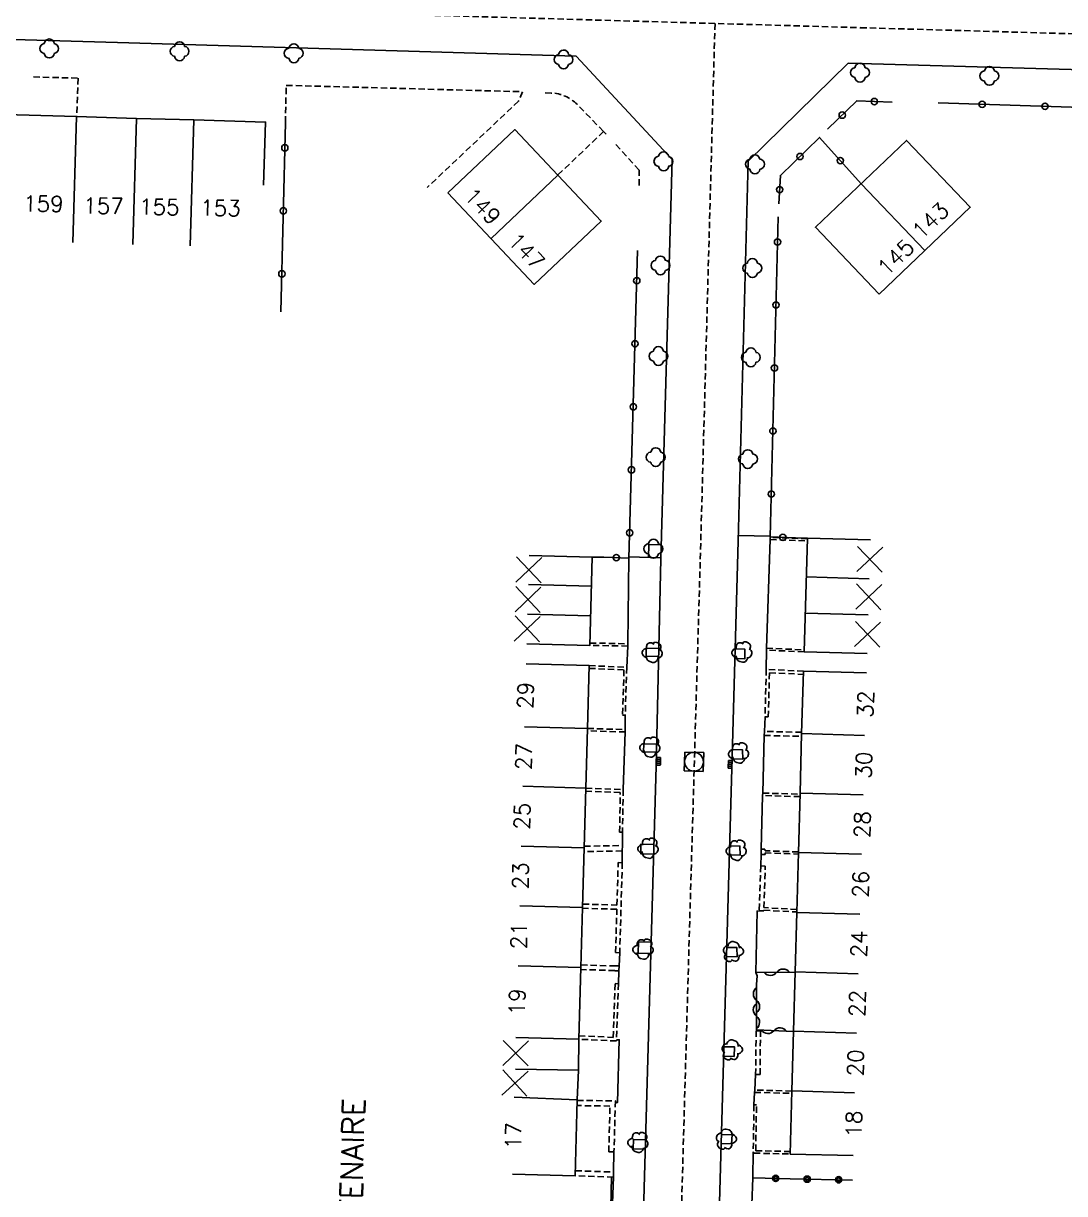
# Model space of a CAD drawing. Header units: millimetres. Extents: x 107999 to 109001, y 146999 to 148001.
# Drawn here: x 108299.9 to 108382.6, y 147291.7 to 147384.5 of the extents above; entities that cross this region are included whole.
import ezdxf
from ezdxf.enums import TextEntityAlignment as Align

# ---------------------------------------------------------------- set-up
doc = ezdxf.new("R2010")
doc.units = ezdxf.units.MM
doc.linetypes.add('DASHED', pattern=[0.75, 0.5, -0.25])
doc.layers.get('0').update_dxf_attribs({"linetype": 'CONTINUOUS'})
for name, color, linetype in [('W0001', 6, 'DASHED'), ('W0008', 7, 'CONTINUOUS'), ('W0100', 7, 'CONTINUOUS'), ('W0112', 1, 'DASHED'), ('W0300', 7, 'CONTINUOUS'), ('W0310', 3, 'CONTINUOUS'), ('W0322', 7, 'CONTINUOUS'), ('W0334', 7, 'CONTINUOUS'), ('W0400', 7, 'CONTINUOUS'), ('W0420', 7, 'CONTINUOUS'), ('W0989', 7, 'CONTINUOUS'), ('W0991', 7, 'CONTINUOUS'), ('W1102', 7, 'CONTINUOUS')]:
    doc.layers.add(name, color=color, linetype=linetype)
doc.styles.get("Standard").update_dxf_attribs({"font": 'romans.shx', "width": 0.85})

# ---------------------------------------------------------------- blocks, each defined once
blk = doc.blocks.new('t310o')
at = {"color": 0, "linetype": 'Continuous'}
for centre, start, end in [((-0.5, 0.375), 216.8699, 323.1304), ((0.5, -0.375), 36.8699, 143.1303)]:
    blk.add_arc(centre, 0.625, start, end, dxfattribs=at)
blk = doc.blocks.new('t322o')
at = {"color": 0, "linetype": 'Continuous'}
for radius in [0.25, 0.15]:
    blk.add_circle((0, 0), radius, dxfattribs=at)
blk = doc.blocks.new('t991o')
at = {"color": 0, "linetype": 'Continuous'}
for p, q in [((-1, 1), (1, -1)), ((-1, -1), (1, 1))]:
    blk.add_line(p, q, dxfattribs=at)
blk = doc.blocks.new('T400')
for p, q in [((-0.15, 0.3), (0.15, 0.3)), ((-0.15, -0.25), (-0.15, 0.3)), ((-0.15, 0.15), (0.15, 0.15)), ((-0.15, 0), (0.15, 0)), ((0.15, 0.3), (0.15, -0.25)), ((-0.15, -0.15), (0.15, -0.15)), ((-0.15, -0.25), (-0.15, -0.3)), ((-0.15, -0.3), (0.15, -0.3)), ((0.15, -0.3), (0.15, -0.25))]:
    blk.add_line(p, q)
blk = doc.blocks.new('T300')
for p, q in [((-0.8, 0.514), (-0.857, 0.343)), ((-0.857, 0.343), (-0.857, 0.171)), ((-0.857, 0.171), (-0.743, 0.057)), ((-0.686, 0.629), (-0.8, 0.514)), ((-0.8, -0.057), (-0.743, 0.057)), ((-0.743, 0.057), (-0.686, 0.114)), ((-0.571, 0.686), (-0.686, 0.629)), ((-0.457, 0.686), (-0.571, 0.686)), ((-0.286, 0.629), (-0.457, 0.686)), ((-0.286, 0.629), (-0.171, 0.743)), ((-0.229, 0.571), (-0.286, 0.629)), ((-0.171, 0.743), (-0.057, 0.8)), ((-0.057, 0.8), (0.057, 0.8)), ((0.057, 0.8), (0.229, 0.743)), ((0.229, 0.743), (0.343, 0.629)), ((0.343, 0.629), (0.4, 0.514)), ((0.457, 0.457), (0.343, 0.457)), ((0.4, 0.514), (0.4, 0.457)), ((0.571, 0.4), (0.457, 0.457)), ((0.571, 0.4), (0.686, 0.286)), ((0.686, 0.286), (0.743, 0.171)), ((0.743, 0.057), (0.686, -0.171)), ((0.743, 0.171), (0.743, 0.057)), ((-0.8, -0.171), (-0.8, -0.057)), ((-0.8, -0.229), (-0.8, -0.171)), ((-0.743, -0.343), (-0.8, -0.229)), ((-0.686, -0.4), (-0.743, -0.343)), ((-0.514, -0.457), (-0.686, -0.4)), ((-0.4, -0.457), (-0.514, -0.457)), ((-0.4, -0.457), (-0.343, -0.457)), ((-0.343, -0.457), (-0.343, -0.4)), ((-0.343, -0.514), (-0.343, -0.457)), ((-0.286, -0.629), (-0.343, -0.514)), ((-0.171, -0.743), (-0.286, -0.629)), ((-0.057, -0.8), (-0.171, -0.743)), ((0.057, -0.8), (-0.057, -0.8)), ((0.171, -0.743), (0.057, -0.8)), ((0.229, -0.686), (0.171, -0.743)), ((0.286, -0.457), (0.229, -0.457)), ((0.286, -0.629), (0.229, -0.686)), ((0.457, -0.4), (0.286, -0.457)), ((0.343, -0.514), (0.286, -0.629)), ((0.343, -0.514), (0.343, -0.457)), ((0.571, -0.343), (0.457, -0.4)), ((0.629, -0.286), (0.571, -0.343)), ((0.686, -0.171), (0.629, -0.286))]:
    blk.add_line(p, q)
blk = doc.blocks.new('T420')
for p, q in [((0.75, 0.75), (-0.75, 0.75)), ((-0.75, 0.75), (-0.75, -0.75)), ((0.75, 0.75), (0.75, -0.75)), ((0.75, -0.75), (-0.75, -0.75))]:
    blk.add_line(p, q)
blk.add_ellipse((0, 0), major_axis=(-0.53, 0.53), ratio=1, start_param=3.926991, end_param=10.210176)

msp = doc.modelspace()

# ---------------------------------------------------------------- linework, layer by layer
at = {"layer": 'W0001'}
msp.add_lwpolyline([(108236.436, 147406.719), (108244.123, 147399.031), (108249.928, 147394.344), (108254.373, 147391.344), (108258.811, 147389.125), (108263.506, 147387.594), (108268.03, 147386.922), (108271.1, 147386.922), (108366.365, 147384.172), (108424.123, 147382.516), (108457.256, 147379.547)], dxfattribs=at)
at = {"layer": 'W0001', "flags": 128}
msp.add_lwpolyline([(108354.826, 147384.5), (108353.655, 147341.938), (108352.647, 147307.358), (108351.946, 147282.697), (108351.783, 147276.172), (108351.499, 147265.712), (108351.158, 147252.957), (108350.841, 147240.449), (108350.463, 147227.367), (108349.305, 147211.07)], dxfattribs=at)
at = {"layer": 'W0008'}
for points in [[(108350.537, 147342.031), (108351.42, 147373.719), (108343.811, 147381.906), (108307.397, 147383), (108269.811, 147384.078)], [(108419.397, 147379.813), (108365.389, 147381.344), (108357.459, 147373.594), (108356.67, 147343.438)], [(108356.67, 147343.438), (108356.164, 147325.389), (108354.763, 147276.068), (108354.195, 147255.148), (108353.561, 147230.132), (108353.552, 147230.143), (108353.442, 147224.382), (108357.936, 147218.413), (108362.179, 147212.895), (108381.676, 147209.779), (108381.923, 147209.726), (108402.855, 147206.361)], [(108350.537, 147342.031), (108350.147, 147325.587), (108349.129, 147289.326), (108348.803, 147276.276), (108348.121, 147250.766), (108347.501, 147226.375), (108347.365, 147224.601), (108342.581, 147218.79), (108336.612, 147211.789), (108317.362, 147207.524), (108306.106, 147205.064), (108300.659, 147203.911)]]:
    msp.add_lwpolyline(points, dxfattribs=at)
at = {"layer": 'W0100'}
for points in [[(108318.99, 147371.688), (108319.147, 147376.688), (108313.459, 147376.859), (108308.905, 147376.969), (108304.155, 147377.125), (108299.444, 147377.25), (108294.709, 147377.391), (108289.99, 147377.531), (108284.975, 147377.656), (108284.842, 147372.656)], [(108333.615, 147371.063), (108338.944, 147376.094), (108345.803, 147368.828), (108340.483, 147363.797), (108333.615, 147371.063)], [(108367.858, 147363.031), (108362.803, 147368.344), (108370.037, 147375.234), (108375.092, 147369.922), (108367.858, 147363.031)], [(108367.16, 147343.536), (108362.162, 147343.683), (108361.898, 147334.654), (108366.896, 147334.508)], [(108340.082, 147342.307), (108345.08, 147342.172), (108344.891, 147335.163), (108339.893, 147335.298)], [(108339.837, 147333.688), (108344.835, 147333.562), (108344.709, 147328.572), (108344.572, 147323.844), (108344.447, 147319.112), (108344.32, 147314.377), (108344.187, 147309.602), (108344.025, 147303.915), (108343.993, 147301.465), (108343.89, 147299.095), (108343.739, 147293.086), (108338.74, 147293.212)], [(108366.844, 147332.975), (108361.846, 147333.118), (108361.704, 147328.17), (108361.583, 147323.426), (108361.45, 147318.736), (108361.323, 147313.972), (108361.185, 147309.252), (108361.056, 147304.547), (108360.914, 147299.821), (108360.793, 147294.81), (108365.792, 147294.689)]]:
    msp.add_lwpolyline(points, dxfattribs=at)
at = {"layer": 'W0112'}
for points in [[(108300.733, 147380.266), (108304.272, 147380.172), (108304.155, 147377.125)], [(108320.725, 147376.641), (108320.795, 147379.594), (108339.537, 147379.094), (108339.233, 147378.344), (108331.967, 147371.484)], [(108341.819, 147378.984), (108341.358, 147379)], [(108346.193, 147375.719), (108345.983, 147375.938), (108343.873, 147378.094)], [(108345.983, 147375.938), (108342.358, 147372.484)], [(108348.803, 147371.656), (108348.803, 147372.859), (108346.826, 147375.047)], [(108362.161, 147343.621), (108359.218, 147343.721), (108359.212, 147343.564), (108362.156, 147343.464)], [(108344.896, 147335.352), (108347.898, 147335.294), (108347.894, 147335.106), (108344.891, 147335.163)], [(108361.898, 147334.654), (108358.917, 147334.786), (108358.916, 147334.943), (108361.902, 147334.81)], [(108344.829, 147333.343), (108347.602, 147333.214), (108347.481, 147329.627)], [(108344.835, 147333.562), (108347.827, 147333.422), (108347.699, 147329.619), (108347.481, 147329.635)], [(108361.846, 147333.118), (108358.897, 147333.268), (108358.796, 147329.49), (108359.055, 147329.483), (108359.149, 147332.996), (108361.838, 147332.86)], [(108344.709, 147328.577), (108347.706, 147328.481), (108347.706, 147328.294), (108344.703, 147328.39)], [(108361.707, 147328.269), (108358.751, 147328.339), (108358.736, 147328.014), (108361.698, 147327.949)], [(108344.572, 147323.827), (108347.543, 147323.717), (108347.485, 147320.333), (108347.254, 147320.337), (108347.308, 147323.494), (108344.566, 147323.596)], [(108361.576, 147323.163), (108358.609, 147323.259), (108358.614, 147323.449), (108361.581, 147323.352)], [(108344.45, 147319.232), (108347.472, 147319.286), (108347.45, 147318.856), (108344.438, 147318.802)], [(108361.452, 147318.777), (108358.795, 147318.872), (108358.793, 147318.988), (108358.495, 147318.986), (108358.501, 147318.569), (108358.799, 147318.571), (108358.797, 147318.696), (108361.447, 147318.601)], [(108344.327, 147314.637), (108347.045, 147314.557), (108347.144, 147317.933), (108347.47, 147317.923), (108347.261, 147310.782), (108346.935, 147310.791), (108347.036, 147314.227), (108344.318, 147314.307)], [(108361.33, 147314.211), (108358.708, 147314.357), (108358.813, 147317.659), (108358.456, 147317.671), (108358.342, 147314.103), (108358.699, 147314.091), (108358.702, 147314.158), (108361.324, 147314.011)], [(108344.193, 147309.807), (108346.905, 147309.73), (108346.906, 147309.736), (108347.215, 147309.744), (108347.182, 147309.348), (108346.872, 147309.34), (108346.875, 147309.368), (108344.182, 147309.444)], [(108344.033, 147304.192), (108346.741, 147304.063), (108346.889, 147308.332), (108347.162, 147308.322), (108347.005, 147303.777), (108344.025, 147303.918)], [(108360.914, 147299.805), (108357.977, 147299.883), (108357.967, 147299.7), (108360.91, 147299.622)], [(108343.889, 147299.068), (108346.916, 147299.021), (108346.808, 147294.974), (108346.392, 147294.986), (108346.489, 147298.611), (108343.879, 147298.653)], [(108358.059, 147295.073), (108358.118, 147298.704), (108357.92, 147298.707), (108357.86, 147294.992), (108357.919, 147294.879), (108360.793, 147294.81)], [(108358.059, 147295.073), (108360.798, 147295.007)], [(108343.749, 147293.483), (108346.778, 147293.381), (108346.758, 147292.985), (108343.739, 147293.086)]]:
    msp.add_lwpolyline(points, dxfattribs=at)
msp.add_lwpolyline([(108358.091, 147304.595), (108358.053, 147301.123), (108358.398, 147301.116), (108358.436, 147304.588)], close=True, dxfattribs=at)
msp.add_arc((108341.734, 147375.984), 3.005, 44.5787, 88.3592, dxfattribs=at)
at = {"layer": 'W0300'}
for centre, radius, start, end in [((108301.977, 147382.875), 0.4, 4.4846, 175.5154), ((108301.625, 147382.516), 0.393, 96.8428, 263.1572), ((108302.328, 147382.516), 0.393, 276.8428, 83.1572), ((108311.977, 147382.297), 0.393, 96.8428, 263.1572), ((108312.328, 147382.656), 0.4, 4.4846, 175.5154), ((108312.68, 147382.297), 0.393, 276.8428, 83.1572), ((108321.047, 147382.141), 0.409, 96.5819, 263.4181), ((108321.398, 147382.5), 0.393, 6.8428, 173.1572), ((108321.75, 147382.141), 0.393, 275.7106, 84.2894), ((108342.805, 147382), 0.401, 6.7098, 175.5154), ((108301.977, 147382.172), 0.401, 186.7098, 353.2902), ((108312.328, 147381.953), 0.401, 186.7098, 353.2902), ((108321.398, 147381.797), 0.401, 186.7098, 353.2902), ((108342.453, 147381.641), 0.393, 95.7106, 264.2894), ((108343.156, 147381.641), 0.393, 276.8428, 83.1572), ((108366.336, 147380.953), 0.401, 6.7098, 173.2902), ((108342.805, 147381.297), 0.393, 186.8428, 353.1572), ((108365.984, 147380.609), 0.393, 96.8428, 263.1572), ((108366.688, 147380.609), 0.393, 276.8428, 83.1572), ((108376.258, 147380.344), 0.409, 96.5819, 263.4181), ((108376.609, 147380.703), 0.393, 6.8428, 173.1572), ((108376.961, 147380.344), 0.393, 275.7106, 84.2894), ((108366.336, 147380.25), 0.4, 184.4846, 355.5154), ((108376.609, 147380), 0.401, 186.7098, 353.2902), ((108350.391, 147373.562), 0.408, 95.4923, 264.5077), ((108350.742, 147373.922), 0.401, 6.7098, 173.2902), ((108351.094, 147373.562), 0.393, 276.8428, 83.1572), ((108357.992, 147373.688), 0.393, 6.8428, 173.1572), ((108350.75, 147373.219), 0.401, 186.7098, 353.2902), ((108357.641, 147373.344), 0.393, 96.8428, 263.1572), ((108358.344, 147373.344), 0.408, 275.4923, 84.5077), ((108357.992, 147372.984), 0.401, 186.7098, 353.2902), ((108350.141, 147365.312), 0.393, 95.7106, 264.2894), ((108350.492, 147365.656), 0.401, 6.7098, 173.2902), ((108350.844, 147365.312), 0.409, 276.5819, 83.4181), ((108357.797, 147365.453), 0.401, 6.7098, 173.2902), ((108350.492, 147364.953), 0.393, 186.8428, 353.1572), ((108357.445, 147365.094), 0.409, 96.5819, 263.4181), ((108357.797, 147364.75), 0.401, 186.7098, 353.2902), ((108358.148, 147365.094), 0.393, 276.8428, 83.1572), ((108349.984, 147358.109), 0.393, 95.7106, 264.2894), ((108350.336, 147358.469), 0.4, 4.4846, 175.5154), ((108350.688, 147358.109), 0.393, 276.8428, 83.1572), ((108357.328, 147358.016), 0.409, 96.5819, 263.4181), ((108357.68, 147358.375), 0.401, 6.7098, 173.2902), ((108358.031, 147358.016), 0.393, 276.8428, 83.1572), ((108350.336, 147357.766), 0.393, 186.8428, 353.1572), ((108357.68, 147357.672), 0.401, 186.7098, 353.2902), ((108350.125, 147350.453), 0.393, 6.8428, 173.1572), ((108349.773, 147350.094), 0.409, 96.5819, 263.4181), ((108350.477, 147350.094), 0.393, 275.7106, 84.2894), ((108357.078, 147349.953), 0.393, 96.8428, 263.1572), ((108357.43, 147350.297), 0.393, 6.8428, 173.1572), ((108357.781, 147349.953), 0.408, 275.4923, 84.5077), ((108350.125, 147349.75), 0.401, 186.7098, 353.2902), ((108357.43, 147349.594), 0.401, 186.7098, 353.2902), ((108349.945, 147343.188), 0.393, 6.8428, 173.1572), ((108349.594, 147342.828), 0.409, 96.5819, 263.4181), ((108349.945, 147342.484), 0.401, 186.7098, 353.2902), ((108350.297, 147342.828), 0.393, 275.7106, 84.2894)]:
    msp.add_arc(centre, radius, start, end, dxfattribs=at)
at = {"layer": 'W0310'}
for points in [[(108361.185, 147309.246), (108358.057, 147309.209)], [(108358.128, 147308.254), (108358.109, 147304.652), (108361.055, 147304.524)]]:
    msp.add_lwpolyline(points, dxfattribs=at)
at = {"layer": 'W0322'}
for points in [[(108368.881, 147378.266), (108366.076, 147378.375), (108363.764, 147376.109)], [(108372.545, 147378.203), (108388.022, 147377.719), (108387.592, 147364.813)], [(108320.725, 147376.641), (108320.373, 147361.641)], [(108366.42, 147371.781), (108363.131, 147375.469), (108360.022, 147372.453), (108359.889, 147370.188)], [(108359.842, 147369.172), (108359.209, 147343.766), (108361.209, 147343.703)], [(108345.99, 147342.156), (108347.99, 147342.094), (108348.686, 147366.5)], [(108361.209, 147343.703), (108362.162, 147343.683)], [(108345.99, 147342.156), (108345.08, 147342.172)], [(108346.614, 147292.99), (108346.521, 147289.374)], [(108365.736, 147292.746), (108360.798, 147292.839), (108357.835, 147292.931)]]:
    msp.add_lwpolyline(points, dxfattribs=at)
for centre in [(108367.477, 147378.312), (108376.031, 147378.094), (108381.023, 147377.938), (108364.922, 147377.234), (108320.68, 147374.641), (108361.578, 147373.953), (108364.773, 147373.625), (108359.961, 147371.328), (108320.562, 147369.641), (108359.789, 147367.172), (108320.445, 147364.641), (108348.617, 147364.094), (108359.664, 147362.172), (108348.477, 147359.094), (108359.547, 147357.172), (108348.336, 147354.094), (108359.422, 147352.172), (108348.195, 147349.094), (108359.297, 147347.172), (108348.047, 147344.094), (108360.211, 147343.734), (108346.992, 147342.125)]:
    msp.add_circle(centre, 0.25, dxfattribs=at)
at = {"layer": 'W0334'}
for points in [[(108359.211, 147343.829), (108356.668, 147343.88)], [(108359.212, 147343.564), (108358.916, 147334.943)], [(108349.538, 147342.135), (108349.571, 147343.173), (108350.568, 147343.146)], [(108347.98, 147342.109), (108347.898, 147335.294)], [(108347.982, 147342.194), (108350.539, 147342.098)], [(108347.894, 147335.106), (108347.827, 147333.422)], [(108350.369, 147334.916), (108349.355, 147334.94), (108349.349, 147334.316), (108350.354, 147334.292)], [(108356.43, 147334.884), (108357.204, 147334.862), (108357.207, 147334.101), (108356.409, 147334.123)], [(108358.917, 147334.786), (108358.897, 147333.268)], [(108347.699, 147329.619), (108347.706, 147328.481)], [(108358.796, 147329.49), (108358.751, 147328.339)], [(108347.706, 147328.294), (108347.543, 147323.717)], [(108358.736, 147328.014), (108358.614, 147323.449)], [(108350.189, 147327.324), (108349.179, 147327.348), (108349.162, 147326.729), (108350.174, 147326.705)], [(108356.207, 147326.899), (108357.008, 147326.877), (108357.035, 147326.149), (108356.186, 147326.173)], [(108358.609, 147323.259), (108358.495, 147318.986)], [(108347.485, 147320.333), (108347.472, 147319.286)], [(108349.973, 147319.364), (108348.943, 147319.393), (108348.933, 147318.635), (108349.951, 147318.606)], [(108355.99, 147319.258), (108356.805, 147319.234), (108356.825, 147318.531), (108355.97, 147318.555)], [(108347.45, 147318.856), (108347.47, 147317.923)], [(108358.501, 147318.569), (108358.456, 147317.671)], [(108358.342, 147314.103), (108358.165, 147314.081), (108358.057, 147309.209), (108358.17, 147308.938), (108358.128, 147308.254)], [(108347.261, 147310.782), (108347.215, 147309.744)], [(108349.755, 147311.612), (108348.755, 147311.64), (108348.736, 147310.744), (108349.73, 147310.716)], [(108355.761, 147311.204), (108356.572, 147311.181), (108356.579, 147310.446), (108355.74, 147310.47)], [(108347.182, 147309.348), (108347.162, 147308.322)], [(108347.009, 147303.879), (108347.231, 147303.871), (108347.086, 147298.885), (108346.913, 147298.889)], [(108355.516, 147302.572), (108356.341, 147302.549), (108356.382, 147303.301), (108355.537, 147303.325)], [(108358.053, 147301.123), (108357.977, 147299.883)], [(108357.967, 147299.7), (108357.92, 147298.707)], [(108349.314, 147295.934), (108348.367, 147295.961), (108348.331, 147295.215), (108349.293, 147295.188)], [(108355.319, 147295.633), (108356.135, 147295.61), (108356.179, 147296.336), (108355.339, 147296.36)], [(108346.808, 147294.974), (108346.778, 147293.381)], [(108357.86, 147294.992), (108357.835, 147292.931), (108357.749, 147290.801)], [(108346.758, 147292.985), (108346.591, 147288.179)]]:
    msp.add_lwpolyline(points, dxfattribs=at)
at = {"layer": 'W1102'}
for p, q in [((108367.07, 147340.449), (108362.066, 147340.593)), ((108366.985, 147337.576), (108361.981, 147337.72)), ((108339.71, 147328.699), (108344.709, 147328.572)), ((108366.702, 147328.027), (108361.704, 147328.17)), ((108339.574, 147323.988), (108344.572, 147323.844)), ((108366.582, 147323.299), (108361.583, 147323.426)), ((108339.448, 147319.245), (108344.447, 147319.112)), ((108366.448, 147318.595), (108361.45, 147318.736)), ((108339.322, 147314.51), (108344.32, 147314.377)), ((108366.322, 147313.838), (108361.323, 147313.972)), ((108339.189, 147309.742), (108344.187, 147309.602)), ((108366.183, 147309.105), (108361.185, 147309.252)), ((108366.054, 147304.41), (108361.056, 147304.547)), ((108339.027, 147304.057), (108344.025, 147303.915)), ((108338.991, 147301.53), (108343.993, 147301.465)), ((108365.912, 147299.671), (108360.914, 147299.821)), ((108338.895, 147299.313), (108343.89, 147299.095))]:
    msp.add_line(p, q, dxfattribs=at)
for points in [[(108304.155, 147377.125), (108303.85, 147367.125)], [(108308.623, 147366.969), (108308.905, 147376.969)], [(108313.459, 147376.859), (108313.178, 147366.859)], [(108342.358, 147372.484), (108337.053, 147367.438)], [(108366.42, 147371.781), (108371.475, 147366.484)]]:
    msp.add_lwpolyline(points, dxfattribs=at)
at = {"layer": 'W1102', "flags": 128}
for points in [[(108345.018, 147339.862), (108340.02, 147339.997)], [(108344.954, 147337.513), (108339.956, 147337.648)]]:
    msp.add_lwpolyline(points, dxfattribs=at)

# ---------------------------------------------------------------- block references
at = {"layer": 'W0300'}
for p, rotation in [((108349.837, 147334.557), 268.593946092035), ((108356.956, 147334.576), 270.240958618827), ((108349.651, 147327.038), 269.403094898875), ((108356.691, 147326.561), 272.163600676068), ((108349.507, 147319.014), 268.380076018155), ((108356.508, 147318.851), 270.514759011669), ((108349.107, 147311.01), 268.79186594764), ((108356.297, 147310.925), 86.9560295986483), ((108356.202, 147303.124), 86.9560295986483), ((108348.7, 147295.676), 267.1970123149811), ((108355.736, 147296.041), 86.57344212333099)]:
    msp.add_blockref('T300', p, dxfattribs=dict(at, rotation=rotation))
at = {"layer": 'W0310'}
for p, rotation in [((108359.738, 147309.229), 180.6958580267499), ((108358.121, 147307.004), 269.6834871015711), ((108358.115, 147305.754), 269.6834871015711), ((108359.505, 147304.592), 357.520275941152)]:
    msp.add_blockref('t310o', p, dxfattribs=dict(at, rotation=rotation))
at = {"layer": 'W0322'}
for p, rotation in [((108359.647, 147292.874), 178.21341050071), ((108362.146, 147292.813), 178.925113702827), ((108364.646, 147292.766), 178.925113702827)]:
    msp.add_blockref('t322o', p, dxfattribs=dict(at, rotation=rotation))
at = {"layer": 'W0400'}
for p, rotation in [((108350.344, 147325.964), 358.593946092035), ((108356.03, 147325.728), 358.439900312369)]:
    msp.add_blockref('T400', p, dxfattribs=dict(at, rotation=rotation))
at = {"layer": 'W0420', "rotation": 268.439900312369}
msp.add_blockref('T420', (108353.16, 147325.928), dxfattribs=at)
at = {"layer": 'W0991'}
for p, rotation in [((108367.115, 147341.993), 358.3225701206703), ((108340.051, 147341.152), 358.4520410056885), ((108339.987, 147338.803), 358.4520410060328), ((108367.027, 147339.013), 358.3225701208107), ((108339.924, 147336.473), 358.4520410058474), ((108366.94, 147336.042), 358.3225701206449), ((108339.011, 147302.813), 359.2517505870576), ((108338.944, 147300.437), 357.501949598653)]:
    msp.add_blockref('t991o', p, dxfattribs=dict(at, rotation=rotation))

# ---------------------------------------------------------------- texts
at = {"layer": 'W0989'}
msp.add_text('RUE DU CENTENAIRE', height=1.75, rotation=88.41821, dxfattribs=at).set_placement((108325.825, 147287.171), align=Align.MIDDLE)
at = {"layer": 'W0991'}
for s, rotation, p in [('149', 314, (108336.379, 147370.005)), ('159', 359, (108301.52, 147370.201)), ('157', 359, (108306.288, 147370.034)), ('155', 359, (108310.721, 147369.95)), ('153', 359, (108315.573, 147369.867)), ('143', 44, (108371.935, 147368.871)), ('147', 314, (108339.862, 147366.442)), ('145', 44, (108369.181, 147365.957)), ('29', 88.54871, (108339.774, 147331.198)), ('32', 88.35721, (108366.773, 147330.505)), ('27', 88.3464, (108339.642, 147326.345)), ('30', 88.54748, (108366.642, 147325.664)), ('25', 88.47961, (108339.511, 147321.614)), ('28', 88.37431, (108366.515, 147320.945)), ('23', 88.47217, (108339.385, 147316.879)), ('26', 88.47318, (108366.385, 147316.215)), ('21', 88.4008, (108339.255, 147312.128)), ('24', 88.31788, (108366.252, 147311.471)), ('19', 88.37337, (108339.108, 147306.881)), ('22', 88.43205, (108366.118, 147306.757)), ('20', 88.2857, (108365.983, 147302.045)), ('18', 88.61575, (108365.852, 147297.187)), ('17', 88.55854, (108338.817, 147296.239))]:
    msp.add_text(s, height=1.25, rotation=rotation, dxfattribs=at).set_placement(p, align=Align.MIDDLE)

doc.saveas('drawing.dxf')
